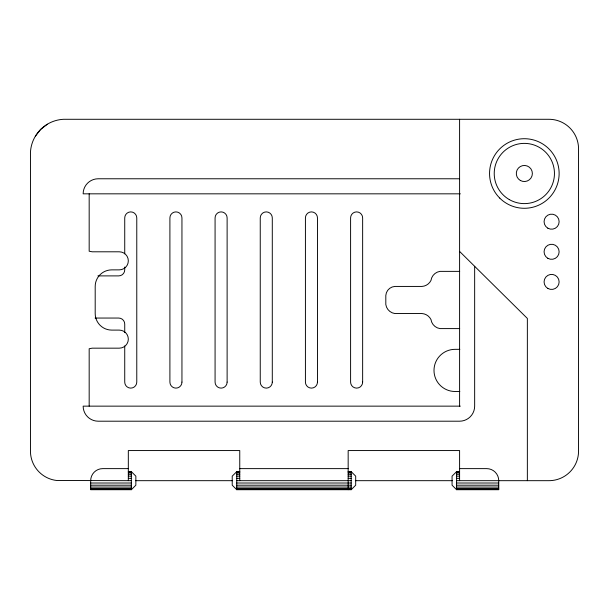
<?xml version="1.0" encoding="UTF-8"?>
<svg xmlns="http://www.w3.org/2000/svg" width="609" height="609" viewBox="0 0 609 609"><rect width="100%" height="100%" fill="white"/><g stroke="black" fill="none" stroke-linecap="round" stroke-linejoin="round"><path stroke-width="0.91" d="M35.368 136.195L40.628 129.466L47.357 124.213M128.324 468.625L102.731 468.625A12.043 12.043 0 0 0 90.68 480.676L90.68 489.712L131.338 489.712L135.853 485.19L135.853 476.154L131.338 471.64L128.324 471.64M239.756 471.64L236.741 471.64L232.219 476.154L232.219 485.19L236.741 489.712L351.18 489.712L355.694 485.19L355.694 476.154L351.18 471.64L348.165 471.64M459.597 471.64L456.583 471.64L452.068 476.154L452.068 485.19L456.583 489.712L498.741 489.712L498.741 480.676A12.043 12.043 0 0 0 486.698 468.625L459.597 468.625M459.597 178.772L98.209 178.772A15.058 15.058 0 0 0 83.151 193.829L460.343 193.829M459.696 271.37L440.018 271.37A10.65 10.65 0 0 0 430.982 280.406A10.772 10.772 0 0 1 421.953 286.428L394.845 286.428A9.721 9.721 0 0 0 385.809 295.464L385.809 304.5A10.619 10.619 0 0 0 394.845 313.536L421.953 313.536A10.893 10.893 0 0 1 430.982 319.558A10.65 10.65 0 0 0 440.018 328.594L459.696 328.594M97.92 275.892L118.709 275.892A6.021 6.021 0 0 0 124.731 269.871L124.731 267.031M95.08 318.05L118.709 318.05A6.021 6.021 0 0 1 124.731 324.072L124.731 332.636M459.825 349.33L455.075 349.33A21.079 21.079 0 0 0 433.996 370.409A21.079 21.079 0 0 0 455.075 391.496L459.825 391.496M460.343 406.142L83.151 406.142A15.058 15.058 0 0 0 98.209 421.2L459.597 421.2A15.058 15.058 0 0 0 474.655 406.142L474.655 266.316M239.756 468.625L348.165 468.625M128.324 471.945L131.338 471.945M236.741 471.945L239.756 471.945M348.165 471.945L351.18 471.945M456.583 471.945L459.597 471.945M128.324 472.85L131.338 472.85M236.741 472.85L239.756 472.85M348.165 472.85L351.18 472.85M456.583 472.85L459.597 472.85M128.324 474.289L131.338 474.289M236.741 474.289L239.756 474.289M348.165 474.289L351.18 474.289M456.583 474.289L459.597 474.289M128.324 476.154L131.338 476.154M236.741 476.154L239.756 476.154M348.165 476.154L351.18 476.154M456.583 476.154L459.597 476.154M128.324 478.339L131.338 478.339M236.741 478.339L239.756 478.339M348.165 478.339L351.18 478.339M456.583 478.339L459.597 478.339M131.338 480.676L56.614 480.478A29.613 29.613 0 0 1 30.45 450.561L30.45 152.417A34.88 34.88 0 0 1 63.58 119.288L548.435 119.288A29.613 29.613 0 0 1 578.55 149.403L578.55 450.561A29.613 29.613 0 0 1 548.435 480.676L456.583 480.676M135.617 480.676L232.638 480.676M236.741 480.676L351.18 480.676M355.344 480.676L452.365 480.676M90.68 483.013L131.338 483.013M236.741 483.013L351.18 483.013M456.583 483.013L498.741 483.013M90.68 485.19L131.338 485.19M236.741 485.19L351.18 485.19M456.583 485.19L498.741 485.19M90.68 487.063L131.338 487.063M236.741 487.063L351.18 487.063M456.583 487.063L498.741 487.063M90.68 488.502L131.338 488.502M236.741 488.502L351.18 488.502M456.583 488.502L498.741 488.502M90.68 489.4L131.338 489.4M236.741 489.4L351.18 489.4M456.583 489.4L498.741 489.4M459.597 251.426L527.356 318.431L527.356 480.676M459.597 119.288L459.597 406.142M459.597 480.676L459.597 450.561L348.165 450.561L348.165 489.712M456.583 471.64L456.583 489.712M351.18 471.64L351.18 489.712M239.756 480.676L239.756 450.561L128.324 450.561L128.324 480.676M236.741 471.64L236.741 489.712M131.338 471.64L131.338 489.712M124.731 253.808L124.731 217.915A6.021 6.021 0 0 1 130.752 211.894A6.021 6.021 0 0 1 136.774 217.915L136.774 382.094A6.021 6.021 0 0 1 130.752 388.116A6.021 6.021 0 0 1 124.731 382.094L124.731 345.95M89.173 193.829L89.173 251.213L92.187 251.799L119.288 251.799A9.036 9.036 0 0 1 128.324 260.835A9.036 9.036 0 0 1 119.288 269.871L111.759 269.871A16.565 16.565 0 0 0 95.194 286.428L95.194 313.536A16.565 16.565 0 0 0 111.759 330.101L119.288 330.101A9.036 9.036 0 0 1 128.324 339.129A9.036 9.036 0 0 1 119.288 348.165L92.187 348.165L89.173 348.751L89.173 406.142M362.644 382.094L362.644 217.915A6.021 6.021 0 0 0 356.615 211.894A6.021 6.021 0 0 0 350.594 217.915L350.594 382.094A6.021 6.021 0 0 0 356.615 388.116A6.021 6.021 0 0 0 362.644 382.094M317.464 382.094L317.464 217.915A6.021 6.021 0 0 0 311.443 211.894A6.021 6.021 0 0 0 305.421 217.915L305.421 382.094A6.021 6.021 0 0 0 311.443 388.116A6.021 6.021 0 0 0 317.464 382.094M272.292 382.094L272.292 217.915A6.021 6.021 0 0 0 266.27 211.894A6.021 6.021 0 0 0 260.249 217.915L260.249 382.094A6.021 6.021 0 0 0 266.27 388.116A6.021 6.021 0 0 0 272.292 382.094M227.119 382.094L227.119 217.915A6.021 6.021 0 0 0 221.097 211.894A6.021 6.021 0 0 0 215.076 217.915L215.076 382.094A6.021 6.021 0 0 0 221.097 388.116A6.021 6.021 0 0 0 227.119 382.094M181.946 382.094L181.946 217.915A6.021 6.021 0 0 0 175.925 211.894A6.021 6.021 0 0 0 169.903 217.915L169.903 382.094A6.021 6.021 0 0 0 175.925 388.116A6.021 6.021 0 0 0 181.946 382.094M547.834 258.315A7.529 7.529 0 0 0 559.131 251.799A7.529 7.529 0 0 0 547.834 245.275A7.529 7.529 0 0 0 547.834 258.315M547.834 228.2A7.529 7.529 0 0 0 559.131 221.684A7.529 7.529 0 0 0 547.834 215.16A7.529 7.529 0 0 0 547.834 228.2M547.834 288.43A7.529 7.529 0 0 0 559.131 281.914A7.529 7.529 0 0 0 547.834 275.39A7.529 7.529 0 0 0 547.834 288.43M520.322 180.454A8.031 8.031 0 0 0 532.373 173.496A8.031 8.031 0 0 0 520.322 166.539A8.031 8.031 0 0 0 520.322 180.454M509.284 199.577A30.115 30.115 0 0 0 554.456 173.496A30.115 30.115 0 0 0 509.284 147.416A30.115 30.115 0 0 0 509.284 199.577M499.745 198.1A34.789 34.789 0 0 0 557.943 182.502A34.789 34.789 0 0 0 515.336 139.895A34.789 34.789 0 0 0 499.745 198.1"/></g></svg>
